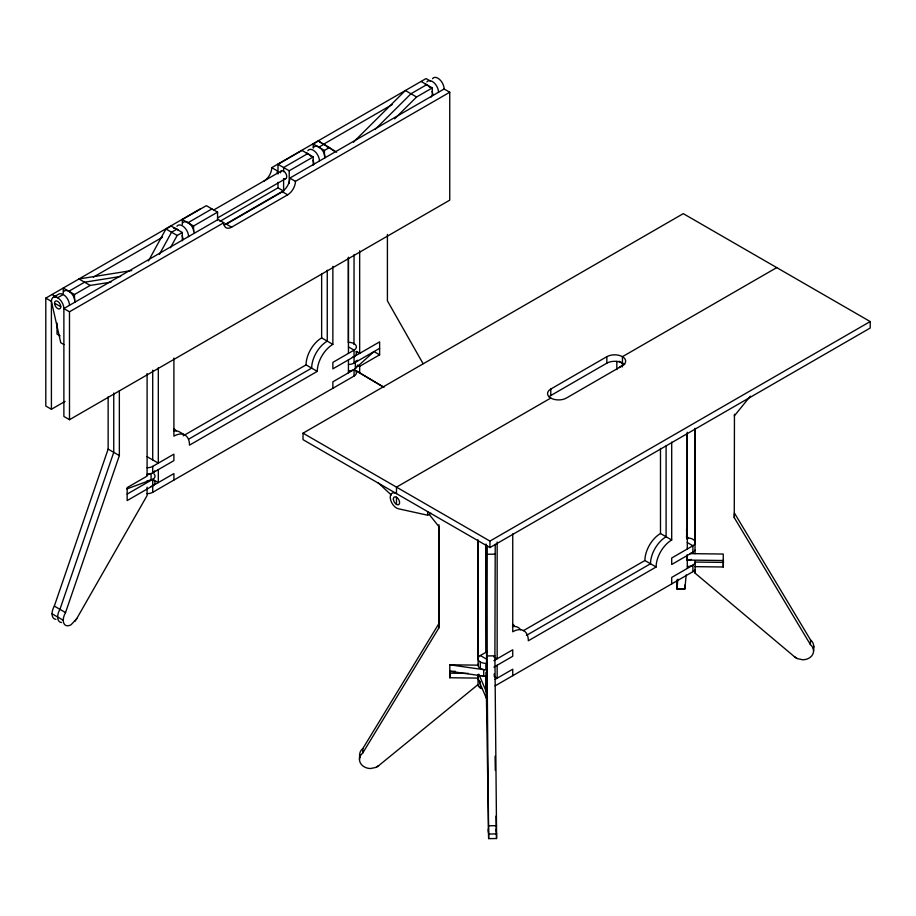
<?xml version="1.0" encoding="UTF-8"?>
<svg xmlns="http://www.w3.org/2000/svg" width="916" height="916" viewBox="0 0 916 916"><rect width="100%" height="100%" fill="white"/><g stroke="black" fill="none" stroke-linecap="round" stroke-linejoin="round"><path stroke-width="1.37" d="M487.243 545.822L486.969 655.936L488.64 838.518L486.11 676.306A7.935 4.58 0 0 1 481.816 675.642M495.224 544.31L494.903 655.833L496.609 837.567L496.518 838.529L488.583 838.632M695.049 553.688L695.049 428.299M359.461 759.398L359.633 754.818M478.129 674.668L478.003 684.584L378.274 765.994L375.984 767.402L370.476 768.535A11.026 9 2.2 0 1 360.297 762.856A11.026 9 2.2 0 1 362.69 753.078L362.862 748.498L438.947 623.533L438.947 524.685M362.69 753.078L438.775 628.113L438.947 623.533M478.003 678.103L449.802 677.748L449.974 670.581M810.362 644.52L734.266 517.643L734.449 513.063L810.534 639.94L810.362 644.52A11.026 9 2.2 0 1 812.755 654.356A11.026 9 2.2 0 1 802.576 659.783L797.057 658.512L794.481 656.738L695.049 573.118L695.221 562.058L723.422 562.413L723.422 559.825M695.049 573.118L695.175 569.683M695.049 566.638L723.251 566.993L723.422 562.413M813.591 650.921L813.763 646.341M677.851 579.21L676.993 589.045L684.939 588.805L686.141 574.95M55.933 619.319A11.026 6.366 -60 0 1 54.319 606.094L108.134 449.103L108.134 396.857M147.098 487.163L147.098 495.545L76.555 618.941L71.047 624.758A11.026 6.366 -60 0 1 63.845 623.361A11.026 6.366 -60 0 1 65.54 612.575L119.355 455.584L119.355 390.617M431.173 97.027L432.295 94.405L432.295 87.925L421.074 81.444M148.449 260.946L165.945 228.989L171.109 226L182.33 232.481L182.33 240.794M159.441 254.35L171.555 232.229L176.719 229.24M170.433 247.755L177.166 235.469L182.33 232.481M74.94 621.3L76.772 618.506M734.266 415.956L750.353 396.181M353.439 142.186L405.364 90.512L416.585 96.993L432.295 87.925M375.033 129.534L410.975 93.753L426.684 84.684M394.624 118.851L416.585 96.993M357.4 360.251L354.057 363.091A7.935 4.58 0 0 1 348.446 364.442M375.984 767.402L378.56 765.684M65.036 401.403L51.41 409.269L45.8 406.028L45.8 298.112L200.1 209.02M263.968 181.15A11.026 6.366 -60 0 0 271.754 167.651L426.055 78.57L430.543 81.158M182.33 224.386L182.33 219.531L206.329 205.665L217.561 212.146L217.561 220.458M277.995 173.994L277.995 164.296L301.994 150.442L313.215 156.922L313.215 165.235M313.215 148.117L313.215 143.961L318.379 140.984L336.664 152.205M53.242 297.311L58.853 294.07A8.816 5.095 60 0 1 65.643 296.429A8.816 5.095 60 0 1 69.49 305.303M63.261 294.505L57.651 297.746A8.816 5.095 60 0 0 51.41 301.341L51.41 409.269M68.872 291.265L84.57 282.197L120.66 276.449M93.386 277.113L162.51 237.21M323.039 144.522L392.163 104.607M187.94 222.76L211.951 208.905M307.604 153.682L283.605 167.536L283.605 171.693M318.825 147.201L323.989 144.224L334.592 151.335M213.542 210.096L281.498 170.868M63.261 293.212L63.261 288.025L74.482 294.505L90.18 285.437L111.008 282.117M182.33 219.531L193.551 226L217.561 212.146M277.995 164.296L289.216 170.777L313.215 156.922M313.215 143.961L324.436 150.442L329.6 147.453M217.756 217.836L285.712 178.609M223.951 224.821A11.026 6.366 -60 0 0 225.977 223.962L282.048 191.593A11.026 6.366 -60 0 0 289.834 178.093L444.134 89.001L449.745 92.241L449.745 200.157L69.49 419.7L63.88 416.459L63.88 308.543A8.816 5.095 60 0 0 57.651 297.746L52.029 294.505M219.92 221.363L277.995 187.837L283.605 191.078L283.605 178.62M223.79 222.703L218.18 219.462L63.88 308.543L69.49 311.784L223.79 222.703A11.026 6.366 -60 0 0 231.588 227.202L287.658 194.822A11.026 6.366 -60 0 0 295.444 181.334L449.745 92.241M225.531 224.603L283.605 191.078M183.189 435.833L306.059 364.9A22.041 12.721 -60 0 1 321.642 337.901L321.642 274.044M188.799 439.073L311.669 368.129A22.041 12.721 -60 0 1 327.252 341.141L327.252 270.186M147.098 467.733A7.935 4.58 0 0 0 152.709 466.381L173.903 454.153L173.903 460.622L152.709 472.862L147.041 475.06M332.863 266.338L332.863 344.382A22.041 12.721 -60 0 0 317.28 371.369L189.498 445.153A22.041 12.721 -60 0 0 173.903 436.153L173.903 358.11M127.152 494.102L152.709 479.343A7.935 4.58 0 0 0 153.968 473.812M379.625 348.332L354.057 363.091L354.057 350.141A7.935 4.58 0 0 0 355.786 345.149A7.935 4.58 0 0 0 348.446 342.321M357.423 365.037L359.667 366.331L379.625 354.813L379.625 341.863L332.863 368.85L332.863 362.37L354.057 350.141L348.446 346.901M147.098 493.644A7.935 4.58 0 0 0 152.709 492.304L354.057 376.052A7.935 4.58 0 0 0 356.118 371.633M303.024 433.176L683.279 213.646L870.2 321.562L870.2 328.031L489.945 547.573L303.024 439.657L303.024 433.176L489.945 541.093L870.2 321.562M431.024 513.269L427.658 515.216L398.094 508.701A8.816 5.095 60 0 1 390.296 498.19A8.816 5.095 60 0 1 396.479 493.621L396.479 487.14L550.779 398.059A11.026 6.366 0 0 1 550.779 389.06L606.85 356.679A11.026 6.366 0 0 1 622.445 356.679L776.745 267.598M549.028 396.857A11.026 6.366 0 0 1 550.779 395.54L606.85 363.16A11.026 6.366 0 0 1 624.197 364.476M478.324 663.974A7.935 4.58 0 0 0 485.938 669.836L485.938 663.356A7.935 4.58 0 0 1 478.61 660.528A7.935 4.58 0 0 1 480.327 655.535L487.392 651.459M523.254 630.746L644.898 560.523A22.041 12.721 -60 0 1 660.482 533.524L660.482 448.382M526.402 635.406L650.509 563.764A22.041 12.721 -60 0 1 666.092 536.765L666.092 445.955M493.907 660.654L512.742 649.776L512.742 656.257L493.907 667.134M671.703 442.096L671.703 540.005A22.041 12.721 -60 0 0 656.119 567.004L528.326 640.776A22.041 12.721 -60 0 0 512.742 631.777L512.742 533.868M495.075 679.409L512.742 669.207L512.742 675.687M495.075 685.889L692.897 571.676A7.935 4.58 0 0 0 694.946 569.626M126.912 488.904L152.709 479.343L152.709 492.304M131.709 270.552L78.959 278.956L90.18 285.437M147.098 474.202L151.071 473.595L151.071 480.076A7.935 4.58 0 0 1 147.098 480.682M486.969 554.26L494.903 554.157M486.969 655.936L494.903 655.833M488.64 825.785L496.564 825.694M488.709 834.018L496.644 833.915M689.897 553.619L723.251 554.043L723.251 566.993M687.115 554.878L687.115 560.065L723.251 560.523M449.802 677.748L449.802 664.798L478.003 665.153M455.435 671.348L449.802 671.268L483.717 676.134L483.717 669.653L449.802 664.798M449.974 673.168L468.305 673.409M356.255 351.458L359.667 353.381L359.667 250.789M619.079 361.213L624.689 364.454M271.754 167.651L277.365 170.891A11.026 6.366 -60 0 1 277.101 173.376M289.834 178.093L295.444 181.334M282.048 191.593L287.658 194.822M225.977 223.962L231.588 227.202M165.945 228.989L177.166 235.469M379.625 354.813L374.014 351.572L354.057 369.572L332.863 381.812L332.863 388.292M356.301 351.435L359.667 353.381M687.286 542.524L692.897 545.764L692.897 552.245L671.703 564.485L671.703 558.004L692.897 545.764A7.935 4.58 0 0 0 694.614 540.772A7.935 4.58 0 0 0 687.286 537.944M321.642 337.901L332.863 344.382M660.482 533.524L671.703 540.005M356.301 370.865L383.918 387.216M306.059 364.9L317.28 371.369M644.898 560.523L656.119 567.004M45.8 298.112L51.41 301.341L60.765 342.744L63.88 344.542M54.525 303.15A4.408 2.542 60 0 0 59.208 308.967A4.408 2.542 60 0 0 59.208 302.727A4.408 2.542 60 0 0 54.525 303.15L60.765 306.745M60.135 335.897L57.021 334.1L57.021 323.027M184.929 435.054L179.318 431.825A22.041 12.721 -60 0 0 173.628 430.921M147.098 456.672L158.319 463.141L158.319 367.763M493.793 656.829L497.159 658.776L497.159 542.043M480.327 655.535L485.938 658.776M108.134 449.103L119.355 455.584M153.831 479.995L158.319 482.583L158.319 469.622M494.915 676.913L497.159 678.206L497.159 665.256M54.319 606.094L65.54 612.575M52.029 613.777L63.261 620.258M355.271 370.293L383.621 387.205M797.057 658.512L794.481 656.738M318.379 140.984L323.096 144.144M326.623 146.514L328.981 148.094M378.056 482.652L391.304 495.029M429.089 514.277L438.775 526.437L438.775 628.113M423.055 363.641L387.411 300.826L387.411 234.45M686.496 534.612L688.179 538.528M478.873 674.313L486.728 692.599L485.961 672.39M486.11 544.447L486.728 699.08L478.324 679.489L478.324 674.313M496.518 838.529L496.025 816.099M686.542 529.494L686.851 537.635M686.542 535.975L686.645 538.688M494.193 673.798L494.296 676.512M486.11 682.786L486.728 699.08M684.699 585.129L684.882 589.057L676.947 589.16L676.649 580.057M496.22 828.934L496.277 832.163M488.285 829.037L488.343 832.266M495.087 756.204L495.304 770.459M734.449 414.204L734.266 517.643M695.221 429.421L695.221 543.406M692.897 571.676L692.897 565.195L671.703 577.435L671.703 583.916M687.286 432.272L687.286 549.005M687.286 555.485L687.286 568.435M687.115 433.291L687.115 538.722M622.445 365.931L622.445 356.679A11.026 6.366 0 0 1 622.445 365.679L566.374 398.059A11.026 6.366 0 0 1 550.779 398.059M616.834 361.305L616.834 369.617M606.85 356.679L606.85 363.16M550.779 389.06L550.779 395.54M489.945 541.093L489.945 547.573M485.938 544.104L485.938 652.295M480.327 662.016L480.327 668.485M480.327 681.447L480.327 687.927M478.175 540.887L478.175 657.722M478.003 539.776L478.118 665.153M427.658 511.62L427.658 515.216M396.479 497.216L396.479 504.418M359.667 366.331L359.667 372.812M354.057 254.682L353.977 344.485M354.057 376.052L354.057 369.572A7.935 4.58 0 0 1 348.446 370.911M348.446 257.991L348.446 353.381M348.446 359.851L348.446 372.812M348.366 257.19L348.366 342.676M324.436 150.442L324.436 155.983M289.216 170.777L289.216 183.234M277.995 182.295L277.995 187.837M193.551 226L193.551 230.855M173.903 480.064L173.903 473.583L127.152 500.583L127.152 487.621L147.098 476.102L147.098 373.522M152.709 370.224L152.709 459.912M152.709 466.381L152.709 472.862A7.935 4.58 0 0 0 154.758 470.813M113.744 393.033L113.744 452.344L59.929 609.335A11.026 6.366 -60 0 0 61.544 622.559M74.482 294.505L74.482 299.692M69.49 311.784L69.49 419.7M173.708 428.585A22.041 12.721 -60 0 1 176.181 430.875M280.491 172.781A4.408 2.542 60 0 1 283.468 171.063A4.408 2.542 60 0 1 286.697 176.044A4.408 2.542 60 0 1 284.281 178.643M356.381 366.331A7.935 4.58 0 0 1 355.316 368.621L355.316 362.141A7.935 4.58 0 0 0 356.118 361.041M356.118 352.191A7.935 4.58 0 0 1 352.42 357.343M153.968 480.293A7.935 4.58 0 0 1 151.071 486.556M512.456 626.544A22.041 12.721 -60 0 1 520.631 629.739M512.548 624.208A22.041 12.721 -60 0 1 514.288 625.605M619.468 367.568A4.408 2.542 60 0 1 622.571 366.847M694.9 560.684A7.935 4.58 0 0 1 687.458 566.546M694.946 550.184A7.935 4.58 0 0 1 691.099 553.024M479.068 680.496A7.935 4.58 0 0 1 478.976 676.008M481.965 688.66A7.935 4.58 0 0 1 478.003 684.687M691.408 559.401A7.935 4.58 0 0 1 687.115 560.065M810.534 639.94A11.026 9 2.2 0 1 813.385 648.665M360.011 757.154A11.026 9 2.2 0 1 362.862 748.498M63.467 291.746A8.816 5.095 60 0 1 70.486 292.444A8.816 5.095 60 0 1 75.101 302.062M425.07 83.997A8.816 5.095 60 0 1 429.799 87.455M432.077 91.405A8.816 5.095 60 0 1 432.913 95.482M432.501 78.684A8.816 5.095 60 0 1 439.52 79.383A8.816 5.095 60 0 1 444.134 89.001M173.605 228.164A8.816 5.095 60 0 1 178.334 230.179M182.124 235.71A8.816 5.095 60 0 1 182.96 239.797M176.937 226.241A8.816 5.095 60 0 1 183.944 226.939A8.816 5.095 60 0 1 188.57 236.557M305.99 152.743A8.816 5.095 60 0 1 310.719 156.201M313.009 160.151A8.816 5.095 60 0 1 313.845 164.227M307.822 150.682A8.816 5.095 60 0 1 314.829 151.369A8.816 5.095 60 0 1 319.455 160.987M426.89 81.925A8.816 5.095 60 0 1 433.909 82.623A8.816 5.095 60 0 1 438.524 92.241M313.432 147.442A8.816 5.095 60 0 1 320.44 148.129A8.816 5.095 60 0 1 325.065 157.758M182.547 223A8.816 5.095 60 0 1 189.555 223.699A8.816 5.095 60 0 1 194.181 233.317M393.365 499.014A4.408 2.542 60 0 0 398.036 504.83A4.408 2.542 60 0 0 398.036 498.602A4.408 2.542 60 0 0 393.365 499.014"/></g></svg>
